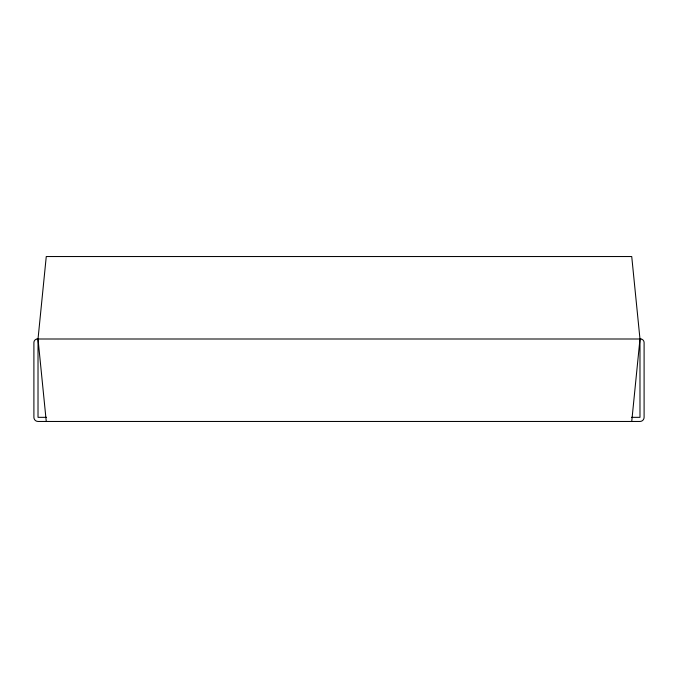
<?xml version="1.0" encoding="UTF-8"?>
<svg xmlns="http://www.w3.org/2000/svg" width="678" height="678" viewBox="0 0 678 678"><rect width="100%" height="100%" fill="white"/><g stroke="black" fill="none" stroke-linecap="round" stroke-linejoin="round"><path stroke-width="1.02" d="M631.735 421.462L639.981 339L631.735 256.538L46.265 256.538L38.019 339L38.019 417.334L46.435 417.334M37.129 339L640.871 339M631.565 417.334L639.981 417.334L639.981 339L641.007 339.008A3.644 3.644 0 0 1 644.1 342.619L644.1 417.334A4.119 4.119 0 0 1 639.981 421.462L38.019 421.462A4.119 4.119 0 0 1 33.9 417.334L33.9 342.619A3.644 3.644 0 0 1 36.993 339.008L38.019 339L46.265 421.462"/></g></svg>
